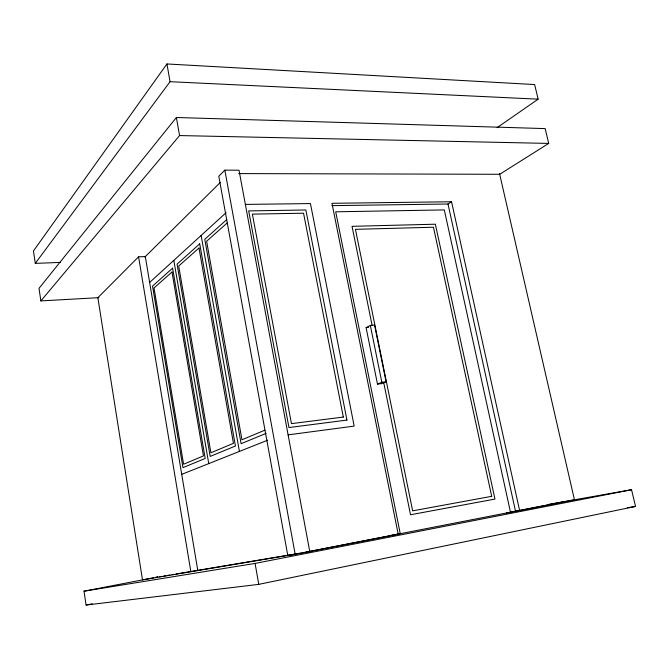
<?xml version="1.0" encoding="UTF-8"?>
<svg xmlns="http://www.w3.org/2000/svg" width="669" height="669" viewBox="0 0 669 669"><rect width="100%" height="100%" fill="white"/><g stroke="black" fill="none" stroke-linecap="round" stroke-linejoin="round"><path stroke-width="1" d="M497.075 127.687L538.135 99.171L534.648 84.562L166.932 63.956L33.45 250.975L35.29 263.385L60.277 262.415M35.29 263.385L170.06 81.693L166.932 63.956M238.708 173.589L499.701 174.291L548.722 143.417L545.176 128.599L176.382 117.501L39.003 288.347L40.868 300.908L98.845 297.663M40.868 300.908L179.568 135.564L176.382 117.501M197.79 570.473L145.315 256.57L138.575 256.821L97.866 297.722L142.497 579.889L294.82 554.241M224.843 170.143L218.788 176.223L287.812 555.638L309.764 551.565L239.009 170.202L224.843 170.143L295.205 554.409M144.797 257.08L220.419 182.353M149.639 282.435L226.08 212.692M226.774 219.574L204.789 239.293L241.099 443.681L266.111 433.378M227.418 222.752L206.629 241.233L241.944 439.776L264.857 430.175M331.933 205.651L448.004 204.003L451.558 201.754L519.612 510.506L574.445 499.802L499.517 173.522M366.085 327.609L370.333 325.418L374.556 325.084L386.08 381.798L381.698 383.621L377.483 384.09L366.085 327.609L368.611 327.409M377.483 384.09L381.84 382.267L386.08 381.798M181.717 474.354L267.717 440.177M153.761 577.715L84.01 591.187L86.067 605.044L258.778 584.363L635.55 506.433L631.553 489.716L548.413 504.401M86.067 605.044L92.197 603.823M84.01 591.187L255.081 563.423L631.553 489.716M287.812 555.638L294.837 554.266M302.221 552.828L565.472 501.474M306.569 552.076L398.206 534.188L331.966 203.301L451.558 201.754M157.851 576.921L155.576 577.406L157.633 577.063M511.459 511.927L519.612 510.506M506.441 512.914L510.48 512.203L444.308 209.915L335.704 211.805L400.254 533.703L396.575 534.339M390.855 535.451L398.206 534.188M159.682 576.72L161.731 576.377M163.78 576.034L165.837 575.691M167.886 575.348L169.934 575.006M171.992 574.654L174.04 574.311M176.089 573.969L189.419 571.736M191.468 571.393L289.92 554.894M291.968 554.542L301.201 552.995M306.394 552.126L309.764 551.565M627.321 507.721L635.55 506.433M288.08 434.867L354.177 426.103L310.441 203.577L245.389 204.413M179.568 135.564L548.722 143.417M170.06 81.693L538.135 99.171M448.004 204.003L515.515 511.216M372.148 325.535L352.028 226.323L435.352 224.207L494.96 499.082L410.523 514.762L383.763 382.819M370.333 325.418L381.84 382.267M201.152 235.446L239.41 451.433M255.081 563.423L258.778 584.363M173.823 260.366L208.753 463.609M138.575 256.821L190.874 571.819M172.594 268.152L152.549 286.123L182.963 467.623L205.216 458.457L172.594 268.152M199.713 243.842L177.068 264.138L210.191 456.409L235.429 446.014L199.713 243.842M171.983 272.024L154.021 287.979L183.59 464.236L203.46 455.907L171.983 272.024M198.994 248.015L178.707 266.045L210.919 452.779L233.456 443.338L198.994 248.015M491.698 496.323L412.648 510.848L355.431 229.342L433.453 227.226L491.698 496.323M346.943 420.082L288.958 427.55L248.692 210.911L305.858 209.982L346.943 420.082M343.314 417.063L291.45 423.644L252.389 214.122L303.55 213.21L343.314 417.063"/></g></svg>
